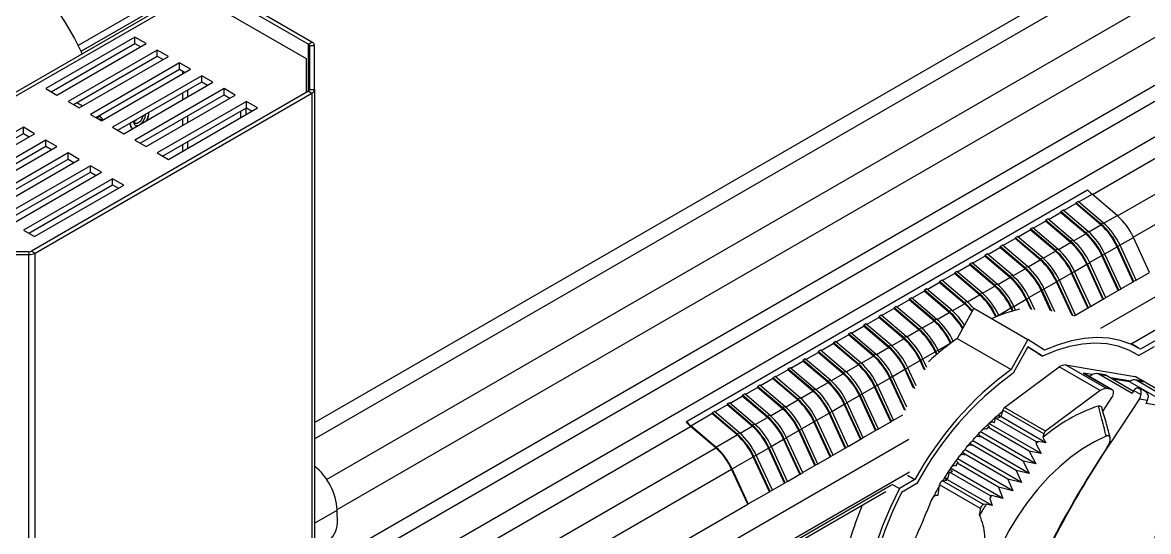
# Model space of a CAD drawing. Extents: x 7 to 135, y 1 to 99.
# Drawn here: x 20.29 to 29.22, y 15.64 to 19.67 of the extents above; entities that cross this region are included whole.
import ezdxf

# ---------------------------------------------------------------- set-up
doc = ezdxf.new("R2010")
doc.units = 0
doc.header["$MEASUREMENT"] = 0
doc.layers.add('OBJECT', color=7, linetype='CONTINUOUS')

msp = doc.modelspace()

# ---------------------------------------------------------------- linework, layer by layer
at = {"layer": 'OBJECT'}
for p, q in [((29.1607, 24.3567), (20.7353, 19.4928)), ((20.7584, 19.447), (29.2167, 24.3299)), ((22.6101, 16.502), (32.8256, 22.3993)), ((22.6101, 16.3738), (32.6402, 22.164)), ((22.7061, 16.0518), (32.8638, 21.9157)), ((22.7894, 15.8141), (32.9877, 21.7014)), ((22.6101, 15.2048), (33.3873, 21.4263)), ((22.6101, 15.333), (33.1163, 21.3981)), ((22.6101, 14.9216), (33.4868, 21.2006)), ((28.7786, 18.3107), (33.5738, 21.0789)), ((28.9779, 18.1415), (33.6861, 20.8595)), ((29.1029, 17.9721), (33.3963, 20.4506)), ((28.8465, 17.2503), (34.0049, 20.2282)), ((29.0866, 17.1269), (34.2847, 20.1277)), ((21.7569, 19.968), (22.5613, 19.5036)), ((22.5896, 19.5199), (21.7852, 19.9843)), ((21.5387, 19.8724), (18.8375, 18.3131)), ((18.9143, 18.327), (21.5836, 19.8679)), ((22.5459, 19.3859), (21.6473, 19.9047)), ((21.1859, 19.5587), (20.4788, 19.1505)), ((21.2743, 19.5077), (21.1859, 19.5587)), ((21.1859, 19.5097), (21.1859, 19.5587)), ((20.5212, 19.126), (21.1859, 19.5097)), ((20.5672, 19.0995), (21.2743, 19.5077)), ((21.1859, 19.5097), (21.2319, 19.4832)), ((22.5613, 19.5036), (22.5896, 19.5199)), ((22.5613, 19.1302), (22.5613, 19.5036)), ((22.5701, 19.4914), (22.5701, 19.1424)), ((22.5701, 19.4914), (22.6101, 19.4914)), ((22.6101, 19.1424), (22.6101, 19.4914)), ((21.3627, 19.4567), (20.6556, 19.0485)), ((20.698, 19.024), (21.3627, 19.4077)), ((20.744, 18.9975), (21.4511, 19.4057)), ((21.4511, 19.4057), (21.3627, 19.4567)), ((21.3627, 19.4077), (21.3627, 19.4567)), ((21.3627, 19.4077), (21.4086, 19.3812)), ((22.5459, 19.1213), (22.5459, 19.3859)), ((21.5395, 19.3546), (20.8323, 18.9464)), ((20.8748, 18.9219), (21.5395, 19.3056)), ((20.9207, 18.8954), (21.6278, 19.3036)), ((21.6278, 19.3036), (21.5395, 19.3546)), ((21.5395, 19.3056), (21.5395, 19.3546)), ((21.5395, 19.3056), (21.5854, 19.2791)), ((21.5624, 19.2924), (21.5624, 19.2658)), ((21.7162, 19.2526), (21.0091, 18.8444)), ((21.0516, 18.8199), (21.7162, 19.2036)), ((21.0975, 18.7933), (21.8046, 19.2016)), ((21.8046, 19.2016), (21.7162, 19.2526)), ((21.7162, 19.2036), (21.7162, 19.2526)), ((21.7162, 19.2036), (21.7622, 19.1771)), ((22.5613, 19.1302), (20.3656, 17.8626)), ((20.3939, 17.8463), (22.5896, 19.1138)), ((20.4788, 19.1505), (20.5672, 19.0995)), ((21.893, 19.1505), (21.1859, 18.7423)), ((21.5624, 19.1148), (21.5624, 19.0617)), ((21.6049, 19.0862), (21.6049, 19.1393)), ((21.9814, 19.0995), (21.893, 19.1505)), ((21.893, 19.1015), (21.893, 19.1505)), ((22.5613, 19.1302), (22.5896, 19.1138)), ((22.5701, 19.1424), (22.6101, 19.1424)), ((22.5896, 19.1138), (22.5896, 13.5818)), ((22.6101, 19.1424), (22.6101, 13.6103)), ((20.6556, 19.0485), (20.744, 18.9975)), ((20.7249, 19.0395), (20.7708, 19.013)), ((21.2283, 18.7178), (21.893, 19.1015)), ((21.2743, 18.6913), (21.9814, 19.0995)), ((22.0698, 19.0485), (21.3627, 18.6403)), ((21.893, 19.1015), (21.939, 19.075)), ((22.1582, 18.9975), (22.0698, 19.0485)), ((22.0698, 18.9995), (22.0698, 19.0485)), ((20.8323, 18.9464), (20.9207, 18.8954)), ((20.8832, 18.9171), (20.9048, 18.9356)), ((20.9017, 18.9375), (20.9048, 18.9356)), ((20.9048, 18.9356), (20.9323, 18.9021)), ((21.4051, 18.6158), (22.0698, 18.9995)), ((21.4511, 18.5892), (22.1582, 18.9975)), ((21.6049, 18.8821), (21.6049, 18.9352)), ((22.0221, 18.9719), (22.0221, 18.9189)), ((22.0645, 18.9964), (22.0645, 18.9434)), ((22.0698, 18.9995), (22.1157, 18.973)), ((20.302, 18.8444), (19.5949, 18.4362)), ((20.3904, 18.7933), (20.302, 18.8444)), ((20.302, 18.7954), (20.302, 18.8444)), ((21.0091, 18.8444), (21.0975, 18.7933)), ((21.1874, 18.8605), (21.1875, 18.8604)), ((21.5624, 18.9107), (21.5624, 18.8576)), ((19.6373, 18.4117), (20.302, 18.7954)), ((19.6833, 18.3851), (20.3904, 18.7933)), ((20.302, 18.7954), (20.348, 18.7689)), ((21.1619, 18.833), (21.1638, 18.8316)), ((20.4788, 18.7423), (19.7717, 18.3341)), ((19.8141, 18.3096), (20.4788, 18.6933)), ((19.8601, 18.2831), (20.5672, 18.6913)), ((20.5672, 18.6913), (20.4788, 18.7423)), ((20.4788, 18.6933), (20.4788, 18.7423)), ((20.4788, 18.6933), (20.5247, 18.6668)), ((21.1859, 18.7423), (21.2743, 18.6913)), ((21.5624, 18.7066), (21.5624, 18.6535)), ((21.6049, 18.678), (21.6049, 18.7311)), ((20.6556, 18.6403), (19.9485, 18.2321)), ((19.9909, 18.2076), (20.6556, 18.5913)), ((20.0369, 18.181), (20.744, 18.5892)), ((20.744, 18.5892), (20.6556, 18.6403)), ((20.6556, 18.5913), (20.6556, 18.6403)), ((20.6556, 18.5913), (20.7015, 18.5648)), ((21.3627, 18.6403), (21.4511, 18.5892)), ((20.8323, 18.5382), (20.1252, 18.13)), ((20.1677, 18.1055), (20.8323, 18.4892)), ((20.2136, 18.079), (20.9207, 18.4872)), ((20.9207, 18.4872), (20.8323, 18.5382)), ((20.8323, 18.4892), (20.8323, 18.5382)), ((20.8323, 18.4892), (20.8783, 18.4627)), ((21.0091, 18.4362), (20.302, 18.028)), ((21.0975, 18.3851), (21.0091, 18.4362)), ((21.0091, 18.3872), (21.0091, 18.4362)), ((20.3444, 18.0035), (21.0091, 18.3872)), ((20.3904, 17.9769), (21.0975, 18.3851)), ((21.0091, 18.3872), (21.0551, 18.3606)), ((25.559, 16.5118), (28.7409, 18.3487)), ((28.6701, 18.2524), (28.7756, 18.3133)), ((28.9749, 18.144), (28.7756, 18.3133)), ((28.5499, 18.183), (28.6466, 18.2388)), ((28.6482, 18.2458), (28.6466, 18.2388)), ((28.8459, 18.0695), (28.6466, 18.2388)), ((28.6659, 18.256), (28.6482, 18.2458)), ((28.8475, 18.0765), (28.6482, 18.2458)), ((28.8652, 18.0867), (28.6659, 18.256)), ((28.4297, 18.1136), (28.5264, 18.1694)), ((28.528, 18.1764), (28.5264, 18.1694)), ((28.7256, 18.0001), (28.5264, 18.1694)), ((28.5457, 18.1866), (28.528, 18.1764)), ((28.7273, 18.0071), (28.528, 18.1764)), ((28.7449, 18.0173), (28.5457, 18.1866)), ((28.8694, 18.0831), (28.9749, 18.144)), ((28.2876, 18.0376), (28.2859, 18.0306)), ((28.3052, 18.0478), (28.2876, 18.0376)), ((28.4869, 17.8683), (28.2876, 18.0376)), ((28.5045, 17.8785), (28.3052, 18.0478)), ((28.3095, 18.0442), (28.4062, 18.1)), ((28.4078, 18.107), (28.4062, 18.1)), ((28.6054, 17.9307), (28.4062, 18.1)), ((28.4255, 18.1172), (28.4078, 18.107)), ((28.6071, 17.9377), (28.4078, 18.107)), ((28.6247, 17.9479), (28.4255, 18.1172)), ((28.7492, 18.0137), (28.8459, 18.0695)), ((28.8652, 18.0867), (28.8475, 18.0765)), ((20.302, 18.028), (20.3904, 17.9769)), ((28.0691, 17.9054), (28.1657, 17.9612)), ((28.1674, 17.9682), (28.1657, 17.9612)), ((28.365, 17.7919), (28.1657, 17.9612)), ((28.185, 17.9784), (28.1674, 17.9682)), ((28.3666, 17.7989), (28.1674, 17.9682)), ((28.3843, 17.8091), (28.185, 17.9784)), ((28.1893, 17.9748), (28.2859, 18.0306)), ((28.4852, 17.8613), (28.2859, 18.0306)), ((28.6247, 17.9479), (28.6071, 17.9377)), ((28.629, 17.9443), (28.7256, 18.0001)), ((28.7449, 18.0173), (28.7273, 18.0071)), ((28.9971, 17.9098), (29.1034, 17.9711)), ((29.2315, 17.6935), (29.1034, 17.9711)), ((20.3656, 17.8626), (20.3939, 17.8463)), ((27.9489, 17.836), (28.0455, 17.8918)), ((28.0472, 17.8988), (28.0455, 17.8918)), ((28.2448, 17.7225), (28.0455, 17.8918)), ((28.0648, 17.909), (28.0472, 17.8988)), ((28.2464, 17.7295), (28.0472, 17.8988)), ((28.2641, 17.7397), (28.0648, 17.909)), ((28.3885, 17.8055), (28.4852, 17.8613)), ((28.5045, 17.8785), (28.4869, 17.8683)), ((28.5088, 17.8749), (28.6054, 17.9307)), ((28.8769, 17.8404), (28.9743, 17.8966)), ((29.1025, 17.619), (28.9743, 17.8966)), ((28.9977, 17.9083), (28.9801, 17.8981)), ((29.1082, 17.6205), (28.9801, 17.8981)), ((29.1259, 17.6307), (28.9977, 17.9083)), ((20.3444, 17.8576), (19.7399, 17.8576)), ((19.7399, 17.8345), (20.3444, 17.8345)), ((20.3444, 17.8576), (20.3444, 17.8345)), ((20.3444, 12.3024), (20.3444, 17.8345)), ((20.3939, 12.3142), (20.3939, 17.8463)), ((27.8244, 17.7702), (27.8067, 17.76)), ((28.0237, 17.601), (27.8244, 17.7702)), ((27.8287, 17.7666), (27.9253, 17.8224)), ((27.9269, 17.8294), (27.9253, 17.8224)), ((28.1246, 17.6531), (27.9253, 17.8224)), ((27.9446, 17.8396), (27.9269, 17.8294)), ((28.1262, 17.6601), (27.9269, 17.8294)), ((28.1439, 17.6704), (27.9446, 17.8396)), ((28.2683, 17.7361), (28.365, 17.7919)), ((28.3843, 17.8091), (28.3666, 17.7989)), ((28.7573, 17.7695), (28.7397, 17.7593)), ((28.7567, 17.771), (28.8541, 17.8272)), ((28.8854, 17.492), (28.7573, 17.7695)), ((28.9823, 17.5497), (28.8541, 17.8272)), ((28.8775, 17.8389), (28.8599, 17.8287)), ((28.988, 17.5511), (28.8599, 17.8287)), ((29.0057, 17.5614), (28.8775, 17.8389)), ((27.5883, 17.6278), (27.6849, 17.6836)), ((27.6865, 17.6906), (27.6849, 17.6836)), ((27.8842, 17.5143), (27.6849, 17.6836)), ((27.7042, 17.7008), (27.6865, 17.6906)), ((27.8858, 17.5214), (27.6865, 17.6906)), ((27.9035, 17.5316), (27.7042, 17.7008)), ((27.7085, 17.6972), (27.8051, 17.753)), ((27.8067, 17.76), (27.8051, 17.753)), ((28.0044, 17.5837), (27.8051, 17.753)), ((28.006, 17.5908), (27.8067, 17.76)), ((28.1481, 17.6667), (28.2448, 17.7225)), ((28.2641, 17.7397), (28.2464, 17.7295)), ((28.5163, 17.6322), (28.6137, 17.6884)), ((28.7418, 17.4109), (28.6137, 17.6884)), ((28.6371, 17.7001), (28.6194, 17.6899)), ((28.7476, 17.4124), (28.6194, 17.6899)), ((28.6365, 17.7016), (28.7339, 17.7578)), ((28.7652, 17.4226), (28.6371, 17.7001)), ((28.862, 17.4803), (28.7339, 17.7578)), ((28.8678, 17.4818), (28.7397, 17.7593)), ((29.1252, 17.6322), (29.2315, 17.6935)), ((27.468, 17.5584), (27.5647, 17.6142)), ((27.5663, 17.6212), (27.5647, 17.6142)), ((27.764, 17.4449), (27.5647, 17.6142)), ((27.584, 17.6314), (27.5663, 17.6212)), ((27.7656, 17.452), (27.5663, 17.6212)), ((27.7833, 17.4622), (27.584, 17.6314)), ((28.0237, 17.601), (28.006, 17.5908)), ((28.0279, 17.5973), (28.1246, 17.6531)), ((28.1439, 17.6704), (28.1262, 17.6601)), ((28.396, 17.5628), (28.4935, 17.619)), ((28.617, 17.3515), (28.4935, 17.619)), ((28.5169, 17.6308), (28.4992, 17.6205)), ((28.6257, 17.3465), (28.4992, 17.6205)), ((28.645, 17.3532), (28.5169, 17.6308)), ((29.005, 17.5628), (29.1025, 17.619)), ((29.1025, 17.619), (29.1082, 17.6205)), ((29.1259, 17.6307), (29.1082, 17.6205)), ((27.3478, 17.489), (27.4445, 17.5448)), ((27.4461, 17.5518), (27.4445, 17.5448)), ((27.6438, 17.3756), (27.4445, 17.5448)), ((27.4638, 17.562), (27.4461, 17.5518)), ((27.6454, 17.3826), (27.4461, 17.5518)), ((27.6631, 17.3928), (27.4638, 17.562)), ((27.7875, 17.4585), (27.8842, 17.5143)), ((27.9035, 17.5316), (27.8858, 17.5214)), ((27.9077, 17.5279), (28.0044, 17.5837)), ((28.2758, 17.4934), (28.3733, 17.5497)), ((28.4474, 17.3891), (28.3733, 17.5497)), ((28.3967, 17.5614), (28.379, 17.5512)), ((28.4561, 17.3841), (28.379, 17.5512)), ((28.4803, 17.3803), (28.3967, 17.5614)), ((28.8848, 17.4934), (28.9823, 17.5497)), ((28.9823, 17.5497), (28.988, 17.5511)), ((29.0057, 17.5614), (28.988, 17.5511)), ((27.2057, 17.4131), (27.2041, 17.406)), ((27.2234, 17.4233), (27.2057, 17.4131)), ((27.405, 17.2438), (27.2057, 17.4131)), ((27.4227, 17.254), (27.2234, 17.4233)), ((27.2276, 17.4196), (27.3243, 17.4754)), ((27.3259, 17.4824), (27.3243, 17.4754)), ((27.5236, 17.3062), (27.3243, 17.4754)), ((27.3436, 17.4927), (27.3259, 17.4824)), ((27.5252, 17.3132), (27.3259, 17.4824)), ((27.5429, 17.3234), (27.3436, 17.4927)), ((27.6673, 17.3891), (27.764, 17.4449)), ((27.7833, 17.4622), (27.7656, 17.452)), ((28.1563, 17.4226), (28.1386, 17.4124)), ((28.151, 17.3856), (28.1386, 17.4124)), ((28.1556, 17.424), (28.2531, 17.4803)), ((28.1721, 17.3884), (28.1563, 17.4226)), ((28.2897, 17.401), (28.2531, 17.4803)), ((28.2765, 17.492), (28.2588, 17.4818)), ((28.2984, 17.396), (28.2588, 17.4818)), ((28.3209, 17.3957), (28.2765, 17.492)), ((28.7418, 17.4109), (28.7476, 17.4124)), ((28.7652, 17.4226), (28.7476, 17.4124)), ((28.7646, 17.424), (28.862, 17.4803)), ((28.862, 17.4803), (28.8678, 17.4818)), ((28.8854, 17.492), (28.8678, 17.4818)), ((26.9872, 17.2809), (27.0839, 17.3366)), ((27.0855, 17.3437), (27.0839, 17.3366)), ((27.2831, 17.1674), (27.0839, 17.3366)), ((27.1032, 17.3539), (27.0855, 17.3437)), ((27.2848, 17.1744), (27.0855, 17.3437)), ((27.3024, 17.1846), (27.1032, 17.3539)), ((27.1074, 17.3502), (27.2041, 17.406)), ((27.4034, 17.2368), (27.2041, 17.406)), ((27.5429, 17.3234), (27.5252, 17.3132)), ((27.5471, 17.3197), (27.6438, 17.3756)), ((27.6631, 17.3928), (27.6454, 17.3826)), ((27.8394, 17.4087), (27.7064, 17.1702)), ((27.8394, 17.4087), (28.2665, 17.1621)), ((28.0107, 17.3403), (28.0127, 17.3415)), ((28.0128, 17.3412), (28.0127, 17.3415)), ((28.0361, 17.3532), (28.0216, 17.3448)), ((28.0354, 17.3546), (28.1329, 17.4109)), ((28.0371, 17.351), (28.0361, 17.3532)), ((28.1439, 17.387), (28.1329, 17.4109)), ((28.645, 17.3532), (28.6308, 17.345)), ((28.6444, 17.3546), (28.7418, 17.4109)), ((26.867, 17.2115), (26.9637, 17.2673)), ((26.9653, 17.2743), (26.9637, 17.2673)), ((27.1629, 17.098), (26.9637, 17.2673)), ((26.983, 17.2845), (26.9653, 17.2743)), ((27.1646, 17.105), (26.9653, 17.2743)), ((27.1822, 17.1152), (26.983, 17.2845)), ((27.3067, 17.181), (27.4034, 17.2368)), ((27.4227, 17.254), (27.405, 17.2438)), ((27.4269, 17.2503), (27.5236, 17.3062)), ((26.7425, 17.1457), (26.7249, 17.1355)), ((26.9418, 16.9764), (26.7425, 17.1457)), ((26.7468, 17.1421), (26.8434, 17.1979)), ((26.8451, 17.2049), (26.8434, 17.1979)), ((27.0427, 17.0286), (26.8434, 17.1979)), ((26.8627, 17.2151), (26.8451, 17.2049)), ((27.0444, 17.0356), (26.8451, 17.2049)), ((27.062, 17.0458), (26.8627, 17.2151)), ((27.1865, 17.1116), (27.2831, 17.1674)), ((27.3024, 17.1846), (27.2848, 17.1744)), ((27.7064, 17.1702), (28.1335, 16.9236)), ((28.2665, 17.1621), (28.1335, 16.9236)), ((28.3994, 17.0771), (28.2665, 17.1621)), ((29.2845, 17.1545), (29.1612, 17.0833)), ((26.5064, 17.0033), (26.603, 17.0591)), ((26.6047, 17.0661), (26.603, 17.0591)), ((26.8023, 16.8898), (26.603, 17.0591)), ((26.6223, 17.0763), (26.6047, 17.0661)), ((26.8039, 16.8968), (26.6047, 17.0661)), ((26.8216, 16.907), (26.6223, 17.0763)), ((26.6266, 17.0727), (26.7232, 17.1285)), ((26.7249, 17.1355), (26.7232, 17.1285)), ((26.9225, 16.9592), (26.7232, 17.1285)), ((26.9241, 16.9662), (26.7249, 17.1355)), ((27.0663, 17.0422), (27.1629, 17.098)), ((27.1822, 17.1152), (27.1646, 17.105)), ((27.4344, 17.0076), (27.5319, 17.0639)), ((27.5421, 17.0417), (27.5319, 17.0639)), ((27.5553, 17.0756), (27.5376, 17.0654)), ((27.5474, 17.0442), (27.5376, 17.0654)), ((27.5546, 17.077), (27.6521, 17.1333)), ((27.5628, 17.0593), (27.5553, 17.0756)), ((27.653, 17.1313), (27.6521, 17.1333)), ((28.2665, 17.1028), (28.1502, 16.8942)), ((28.3474, 17.0488), (28.2656, 17.1012)), ((28.3828, 17.0284), (28.2665, 17.1028)), ((29.1414, 17.0953), (29.0822, 17.1295)), ((29.1106, 17.0541), (29.0985, 17.0619)), ((29.2679, 17.1041), (29.1459, 17.0337)), ((26.3862, 16.9339), (26.4828, 16.9897)), ((26.4844, 16.9967), (26.4828, 16.9897)), ((26.6821, 16.8204), (26.4828, 16.9897)), ((26.5021, 17.0069), (26.4844, 16.9967)), ((26.6837, 16.8274), (26.4844, 16.9967)), ((26.7014, 16.8376), (26.5021, 17.0069)), ((26.9418, 16.9764), (26.9241, 16.9662)), ((26.946, 16.9728), (27.0427, 17.0286)), ((27.062, 17.0458), (27.0444, 17.0356)), ((27.3142, 16.9382), (27.4116, 16.9945)), ((27.4445, 16.9233), (27.4116, 16.9945)), ((27.435, 17.0062), (27.4174, 16.996)), ((27.4532, 16.9183), (27.4174, 16.996)), ((27.4665, 16.9381), (27.435, 17.0062)), ((28.3474, 17.0488), (28.3828, 17.0284)), ((29.1106, 17.0541), (29.1459, 17.0337)), ((26.266, 16.8645), (26.3626, 16.9203)), ((26.3642, 16.9273), (26.3626, 16.9203)), ((26.5619, 16.751), (26.3626, 16.9203)), ((26.3819, 16.9375), (26.3642, 16.9273)), ((26.5635, 16.758), (26.3642, 16.9273)), ((26.5812, 16.7682), (26.3819, 16.9375)), ((26.7056, 16.834), (26.8023, 16.8898)), ((26.8216, 16.907), (26.8039, 16.8968)), ((26.8258, 16.9034), (26.9225, 16.9592)), ((27.194, 16.8688), (27.2914, 16.9251)), ((27.3605, 16.7754), (27.2914, 16.9251)), ((27.3148, 16.9368), (27.2972, 16.9266)), ((27.3693, 16.7703), (27.2972, 16.9266)), ((27.3809, 16.7936), (27.3148, 16.9368)), ((28.0825, 16.6219), (28.5162, 16.9433)), ((28.8413, 16.7557), (28.5162, 16.9433)), ((28.8895, 16.7714), (28.5645, 16.959)), ((28.5645, 16.959), (29.1159, 16.867)), ((28.7764, 16.8823), (28.7063, 16.894)), ((28.7063, 16.894), (28.7122, 16.8919)), ((28.7063, 16.894), (28.9306, 16.7645)), ((28.9364, 16.7624), (28.7122, 16.8919)), ((28.8786, 16.8801), (28.8154, 16.8906)), ((29.0927, 16.7337), (28.8296, 16.8856)), ((28.8296, 16.8856), (28.8922, 16.8752)), ((26.1238, 16.7885), (26.1222, 16.7815)), ((26.1415, 16.7987), (26.1238, 16.7885)), ((26.3231, 16.6192), (26.1238, 16.7885)), ((26.3408, 16.6294), (26.1415, 16.7987)), ((26.1458, 16.7951), (26.2424, 16.8509)), ((26.244, 16.8579), (26.2424, 16.8509)), ((26.4417, 16.6816), (26.2424, 16.8509)), ((26.2617, 16.8681), (26.244, 16.8579)), ((26.4433, 16.6886), (26.244, 16.8579)), ((26.461, 16.6988), (26.2617, 16.8681)), ((26.5854, 16.7646), (26.6821, 16.8204)), ((26.7014, 16.8376), (26.6837, 16.8274)), ((26.9535, 16.73), (27.051, 16.7863)), ((27.1791, 16.5087), (27.051, 16.7863)), ((27.0744, 16.798), (27.0567, 16.7878)), ((27.1849, 16.5102), (27.0567, 16.7878)), ((27.0738, 16.7994), (27.1712, 16.8557)), ((27.2025, 16.5204), (27.0744, 16.798)), ((27.2882, 16.6022), (27.1712, 16.8557)), ((27.1946, 16.8674), (27.1769, 16.8572)), ((27.297, 16.5972), (27.1769, 16.8572)), ((27.3068, 16.6244), (27.1946, 16.8674)), ((28.8922, 16.8752), (29.105, 16.7523)), ((29.0823, 16.8313), (28.922, 16.858)), ((29.0752, 16.825), (28.9402, 16.8475)), ((29.0752, 16.825), (29.4424, 16.613)), ((29.1805, 16.8297), (29.1159, 16.867)), ((29.1795, 16.8299), (29.1163, 16.8404)), ((29.4023, 16.7042), (29.1276, 16.8629)), ((29.13, 16.8355), (29.1926, 16.8251)), ((29.3931, 16.6836), (29.13, 16.8355)), ((29.1926, 16.8251), (29.4022, 16.7041)), ((25.9053, 16.6563), (26.002, 16.7121)), ((26.0036, 16.7191), (26.002, 16.7121)), ((26.2013, 16.5428), (26.002, 16.7121)), ((26.0213, 16.7293), (26.0036, 16.7191)), ((26.2029, 16.5498), (26.0036, 16.7191)), ((26.2206, 16.56), (26.0213, 16.7293)), ((26.0255, 16.7257), (26.1222, 16.7815)), ((26.3215, 16.6122), (26.1222, 16.7815)), ((26.461, 16.6988), (26.4433, 16.6886)), ((26.4652, 16.6952), (26.5619, 16.751)), ((26.5812, 16.7682), (26.5635, 16.758)), ((26.8333, 16.6606), (26.9308, 16.7169)), ((27.0589, 16.4393), (26.9308, 16.7169)), ((26.9542, 16.7286), (26.9365, 16.7184)), ((27.0646, 16.4408), (26.9365, 16.7184)), ((27.0823, 16.451), (26.9542, 16.7286)), ((28.8413, 16.7557), (28.4076, 16.4343)), ((28.8613, 16.5909), (28.9337, 16.7002)), ((28.9306, 16.7645), (28.8895, 16.7714)), ((29.1083, 16.7573), (29.0927, 16.7337)), ((29.1083, 16.7573), (29.164, 16.7251)), ((29.1567, 16.7674), (29.1373, 16.7786)), ((29.1373, 16.7786), (29.156, 16.7755)), ((29.156, 16.7755), (29.1755, 16.7642)), ((29.157, 16.7749), (29.156, 16.7755)), ((29.1567, 16.7674), (29.1755, 16.7642)), ((29.1809, 16.7612), (29.157, 16.7749)), ((25.7851, 16.5869), (25.8818, 16.6427)), ((25.8834, 16.6497), (25.8818, 16.6427)), ((26.0811, 16.4734), (25.8818, 16.6427)), ((25.9011, 16.6599), (25.8834, 16.6497)), ((26.0827, 16.4804), (25.8834, 16.6497)), ((26.1004, 16.4906), (25.9011, 16.6599)), ((26.2248, 16.5564), (26.3215, 16.6122)), ((26.3408, 16.6294), (26.3231, 16.6192)), ((26.345, 16.6258), (26.4417, 16.6816)), ((26.7131, 16.5913), (26.8106, 16.6475)), ((26.9387, 16.3699), (26.8106, 16.6475)), ((26.834, 16.6592), (26.8163, 16.649)), ((26.9444, 16.3714), (26.8163, 16.649)), ((26.9621, 16.3816), (26.834, 16.6592)), ((28.4076, 16.4343), (28.0825, 16.6219)), ((29.1513, 16.6894), (28.9265, 16.3496)), ((29.1513, 16.6894), (29.2156, 16.6787)), ((29.2046, 16.6527), (29.2156, 16.6787)), ((29.4424, 16.613), (29.2046, 16.6527)), ((25.5936, 16.4764), (25.7616, 16.5733)), ((25.7632, 16.5803), (25.7616, 16.5733)), ((25.9609, 16.404), (25.7616, 16.5733)), ((25.7809, 16.5905), (25.7632, 16.5803)), ((25.9625, 16.411), (25.7632, 16.5803)), ((25.9802, 16.4212), (25.7809, 16.5905)), ((26.1046, 16.487), (26.2013, 16.5428)), ((26.2206, 16.56), (26.2029, 16.5498)), ((26.5936, 16.5204), (26.5759, 16.5102)), ((26.5929, 16.5219), (26.6904, 16.5781)), ((26.7217, 16.2429), (26.5936, 16.5204)), ((26.8185, 16.3005), (26.6904, 16.5781)), ((26.7138, 16.5898), (26.6961, 16.5796)), ((26.8242, 16.302), (26.6961, 16.5796)), ((26.8419, 16.3122), (26.7138, 16.5898)), ((27.2025, 16.5204), (27.1849, 16.5102)), ((27.2019, 16.5219), (27.2754, 16.5643)), ((28.0016, 16.504), (28.0093, 16.5365)), ((28.0093, 16.5365), (28.0472, 16.5444)), ((28.3343, 16.3489), (28.0093, 16.5365)), ((28.4089, 16.342), (28.0361, 16.5571)), ((28.0569, 16.5526), (28.0682, 16.5996)), ((28.3932, 16.412), (28.0682, 16.5996)), ((22.6101, 14.7497), (25.5925, 16.4714)), ((25.559, 16.5118), (25.5566, 16.5082)), ((25.7918, 16.3022), (25.5925, 16.4714)), ((25.7929, 16.3071), (25.5936, 16.4764)), ((25.9844, 16.4176), (26.0811, 16.4734)), ((26.1004, 16.4906), (26.0827, 16.4804)), ((26.3525, 16.3831), (26.45, 16.4393)), ((26.5781, 16.1618), (26.45, 16.4393)), ((26.4734, 16.451), (26.4557, 16.4408)), ((26.5838, 16.1633), (26.4557, 16.4408)), ((26.4727, 16.4525), (26.5702, 16.5087)), ((26.6015, 16.1735), (26.4734, 16.451)), ((26.6983, 16.2312), (26.5702, 16.5087)), ((26.704, 16.2326), (26.5759, 16.5102)), ((26.9615, 16.3831), (27.0589, 16.4393)), ((27.0589, 16.4393), (27.0646, 16.4408)), ((27.0823, 16.451), (27.0646, 16.4408)), ((27.0817, 16.4525), (27.1791, 16.5087)), ((27.1791, 16.5087), (27.1849, 16.5102)), ((27.9573, 16.494), (27.903, 16.4416)), ((27.9449, 16.4501), (27.9485, 16.4654)), ((27.9485, 16.4654), (27.9637, 16.4685)), ((28.2782, 16.275), (27.9485, 16.4654)), ((28.3729, 16.2565), (27.9583, 16.4958)), ((23.0115, 13.8819), (27.3239, 16.3714)), ((25.7929, 16.3071), (25.9609, 16.404)), ((25.9802, 16.4212), (25.9625, 16.411)), ((26.2323, 16.3137), (26.3298, 16.3699)), ((26.4579, 16.0924), (26.3298, 16.3699)), ((26.3532, 16.3816), (26.3355, 16.3714)), ((26.4636, 16.0939), (26.3355, 16.3714)), ((26.4813, 16.1041), (26.3532, 16.3816)), ((26.8412, 16.3137), (26.9387, 16.3699)), ((26.9387, 16.3699), (26.9444, 16.3714)), ((26.9621, 16.3816), (26.9444, 16.3714)), ((28.2765, 16.0996), (27.8301, 16.3573)), ((27.8825, 16.4208), (27.8441, 16.3789)), ((27.8868, 16.3901), (27.8878, 16.3942)), ((27.8878, 16.3942), (27.8912, 16.3949)), ((28.2296, 16.1968), (27.8878, 16.3942)), ((28.3288, 16.1756), (27.8924, 16.4276)), ((28.3343, 16.3489), (28.331, 16.3351)), ((28.3502, 16.3522), (28.3343, 16.3489)), ((28.4089, 16.342), (28.3502, 16.3522)), ((28.3932, 16.412), (28.3863, 16.383)), ((28.3863, 16.383), (28.4089, 16.342)), ((28.9169, 16.3551), (28.9265, 16.3496)), ((22.622, 14.4723), (25.7918, 16.3022)), ((26.1121, 16.2443), (26.2096, 16.3005)), ((26.3377, 16.023), (26.2096, 16.3005)), ((26.233, 16.3123), (26.2153, 16.302)), ((26.3434, 16.0245), (26.2153, 16.302)), ((26.3611, 16.0347), (26.233, 16.3123)), ((26.721, 16.2443), (26.8185, 16.3005)), ((26.8185, 16.3005), (26.8242, 16.302)), ((26.8419, 16.3122), (26.8242, 16.302)), ((27.7651, 16.2472), (27.7662, 16.2518)), ((27.7662, 16.2518), (27.7692, 16.2524)), ((28.108, 16.0545), (27.7662, 16.2518)), ((28.2157, 16.0284), (27.7693, 16.2861)), ((28.1729, 16.1233), (27.827, 16.323)), ((28.2782, 16.275), (28.3288, 16.1756)), ((28.3729, 16.2565), (28.2782, 16.275)), ((28.331, 16.3351), (28.3729, 16.2565)), ((25.9214, 16.1342), (26.0894, 16.2312)), ((26.2175, 15.9536), (26.0894, 16.2312)), ((26.1128, 16.2429), (26.0951, 16.2327)), ((26.2232, 15.9551), (26.0951, 16.2327)), ((26.2409, 15.9653), (26.1128, 16.2429)), ((26.4806, 16.1055), (26.5781, 16.1618)), ((26.5781, 16.1618), (26.5838, 16.1633)), ((26.6015, 16.1735), (26.5838, 16.1633)), ((26.6008, 16.1749), (26.6983, 16.2312)), ((26.6983, 16.2312), (26.704, 16.2326)), ((26.7217, 16.2429), (26.704, 16.2326)), ((27.7041, 16.2086), (27.6546, 16.1396)), ((27.7005, 16.1604), (27.7054, 16.1806)), ((27.7054, 16.1806), (27.7167, 16.183)), ((28.035, 15.9903), (27.7054, 16.1806)), ((28.1465, 15.9621), (27.71, 16.214)), ((28.2296, 16.1968), (28.2765, 16.0996)), ((28.3288, 16.1756), (28.2296, 16.1968)), ((22.7476, 14.3033), (25.9174, 16.1332)), ((23.1484, 13.6989), (27.3281, 16.1117)), ((26.0455, 15.8556), (25.9174, 16.1332)), ((26.0495, 15.8566), (25.9214, 16.1342)), ((26.3604, 16.0361), (26.4579, 16.0924)), ((26.4579, 16.0924), (26.4636, 16.0939)), ((26.4813, 16.1041), (26.4636, 16.0939)), ((27.3126, 16.0845), (27.3718, 16.0503)), ((27.6324, 16.0587), (27.6446, 16.1095)), ((27.6446, 16.1095), (27.6688, 16.1145)), ((27.9696, 15.9218), (27.6446, 16.1095)), ((28.0689, 15.9006), (27.6544, 16.1399)), ((28.1729, 16.1233), (28.2157, 16.0284)), ((28.2765, 16.0996), (28.1729, 16.1233)), ((23.1517, 13.6784), (27.1863, 16.0075)), ((26.2402, 15.9667), (26.3377, 16.023)), ((26.3377, 16.023), (26.3434, 16.0245)), ((26.3611, 16.0347), (26.3434, 16.0245)), ((27.1893, 16.0133), (27.2484, 15.9791)), ((27.3718, 16.0503), (27.2484, 15.9791)), ((27.387, 16.0183), (27.265, 15.9479)), ((27.8919, 15.8219), (27.5669, 16.0096)), ((27.5898, 16.0395), (27.6249, 16.0468)), ((27.9148, 15.8519), (27.5898, 16.0395)), ((27.9833, 15.8437), (27.6106, 16.0589)), ((28.035, 15.9903), (28.0689, 15.9006)), ((28.1465, 15.9621), (28.035, 15.9903)), ((28.108, 16.0545), (28.1465, 15.9621)), ((28.2157, 16.0284), (28.108, 16.0545)), ((23.1527, 13.6536), (27.1407, 15.9558)), ((26.0495, 15.8566), (26.2175, 15.9536)), ((26.2175, 15.9536), (26.2232, 15.9551)), ((26.2409, 15.9653), (26.2232, 15.9551)), ((27.9696, 15.9218), (27.9645, 15.9006)), ((27.9645, 15.9006), (27.9833, 15.8437)), ((27.9799, 15.924), (27.9696, 15.9218)), ((28.0689, 15.9006), (27.9799, 15.924)), ((22.6101, 15.7045), (22.7896, 15.8081)), ((22.7911, 15.7045), (22.7896, 15.8081)), ((22.8757, 14.0257), (26.0455, 15.8556)), ((26.0455, 15.8556), (26.0495, 15.8566)), ((27.9365, 15.8564), (27.9148, 15.8519)), ((27.9833, 15.8437), (27.9365, 15.8564))]:
    msp.add_line(p, q, dxfattribs=at)
at = {"layer": 'OBJECT', "flags": 128}
for points in [[(19.8244, 20.5064), (19.9345, 20.437), (20.0437, 20.3563), (20.151, 20.2652), (20.2555, 20.1644), (20.3564, 20.0548), (20.4527, 19.9372), (20.5437, 19.8128), (20.6285, 19.6825), (20.7064, 19.5474), (20.7679, 19.4275)], [(21.1777, 18.8927), (21.1807, 18.8853), (21.1899, 18.8774), (21.2028, 18.8767), (21.2174, 18.8833), (21.2315, 18.8963), (21.243, 18.9135), (21.25, 18.9325), (21.2505, 18.9347)], [(21.147, 18.875), (21.1526, 18.8473), (21.1641, 18.8318)], [(21.1732, 18.8901), (21.1734, 18.8871), (21.1787, 18.8691), (21.1907, 18.8589), (21.2074, 18.858), (21.2113, 18.859)], [(21.1771, 18.8924), (21.1908, 18.8988), (21.1977, 18.9042)], [(29.1612, 17.0833), (29.083, 17.1248), (28.9985, 17.1544), (28.9085, 17.1719), (28.8135, 17.1772), (28.7143, 17.1703), (28.6117, 17.1512), (28.5065, 17.1201), (28.3994, 17.0771)], [(29.1459, 17.0337), (29.0683, 17.0768), (28.9841, 17.1076), (28.894, 17.1259), (28.7988, 17.1316), (28.6993, 17.1246), (28.5962, 17.1049), (28.4904, 17.0728), (28.3828, 17.0284)], [(28.9337, 16.7002), (28.9395, 16.7105), (28.9437, 16.7212), (28.9462, 16.7318), (28.9467, 16.7417), (28.9453, 16.7504), (28.942, 16.7573), (28.937, 16.7621), (28.9306, 16.7645)], [(28.888, 16.3948), (28.7947, 16.3506), (28.7011, 16.2949), (28.6081, 16.2283), (28.5167, 16.1516), (28.428, 16.0656), (28.3429, 15.9712), (28.2624, 15.8694), (28.1873, 15.7614), (28.1184, 15.6483), (28.0565, 15.5314)], [(27.2484, 15.9791), (27.1778, 15.8321), (27.1154, 15.6831), (27.0618, 15.5333), (27.0174, 15.3839), (26.9824, 15.2359), (26.9573, 15.0906), (26.9422, 14.949), (26.9371, 14.8123), (26.9422, 14.6813), (26.9573, 14.5572), (26.9824, 14.4409), (27.0174, 14.3333), (27.0618, 14.2352), (27.1154, 14.1473), (27.1778, 14.0703), (27.2484, 14.0048)], [(27.265, 15.9479), (27.1944, 15.7976), (27.1327, 15.6454), (27.0805, 15.4927), (27.0382, 15.3407), (27.0061, 15.1907), (26.9846, 15.044), (26.9738, 14.9017), (26.9738, 14.7652), (26.9846, 14.6354), (27.0061, 14.5135), (27.0382, 14.4005), (27.0805, 14.2974), (27.1327, 14.2049), (27.1944, 14.124), (27.265, 14.0552)]]:
    msp.add_lwpolyline(points, dxfattribs=at)
at = {"layer": 'OBJECT'}
for centre, radius, start, end in [((22.555, 19.4899), 0.0151, 5.69677, 65.62174), ((22.575, 19.4879), 0.0352, 5.69404, 65.62582), ((22.555, 19.1439), 0.0151, 294.37313, 354.30505), ((22.575, 19.1459), 0.0352, 294.37408, 354.30497), ((21.1625, 18.9542), 0.1084, 310.00862, 355.87774), ((21.1626, 18.9541), 0.1084, 310.23634, 355.92271), ((21.148, 18.9681), 0.149, 332.20539, 357.46471), ((21.1509, 18.9675), 0.1464, 332.06956, 357.74921), ((20.9011, 18.8515), 0.0567, 59.78013, 92.50141), ((21.2056, 18.8729), 0.0589, 178.1504, 224.61447), ((21.2009, 18.8869), 0.0297, 242.91871, 291.07381), ((28.9576, 18.5259), 0.2799, 219.27653, 229.44452), ((28.6395, 17.7605), 0.5094, 24.4177, 48.82786), ((28.5105, 17.686), 0.5094, 24.4177, 48.82786), ((28.5014, 17.6808), 0.5257, 24.41771, 48.82793), ((28.5191, 17.691), 0.5257, 24.41771, 48.82793), ((28.2787, 17.5522), 0.5257, 24.41771, 48.82793), ((28.3903, 17.6166), 0.5094, 24.4177, 48.82786), ((28.3812, 17.6114), 0.5257, 24.41771, 48.82793), ((28.3989, 17.6216), 0.5257, 24.41771, 48.82793), ((20.3453, 17.9008), 0.0433, 268.85582, 298.04076), ((28.1499, 17.4779), 0.5094, 24.4177, 48.82786), ((28.1408, 17.4726), 0.5257, 24.41771, 48.82793), ((28.1585, 17.4828), 0.5257, 24.41771, 48.82793), ((28.2701, 17.5472), 0.5094, 24.4177, 48.82786), ((28.261, 17.542), 0.5257, 24.41771, 48.82793), ((20.3464, 17.9355), 0.101, 268.8562, 298.04033), ((28.0297, 17.4085), 0.5094, 24.4177, 48.82786), ((28.0206, 17.4032), 0.5257, 24.41771, 48.82793), ((28.0383, 17.4134), 0.5257, 24.41771, 48.82793), ((27.9094, 17.3391), 0.5094, 24.4177, 48.82786), ((27.9004, 17.3338), 0.5257, 24.41771, 48.82793), ((27.918, 17.344), 0.5257, 24.41771, 48.82793), ((27.66, 17.1951), 0.5257, 24.41771, 48.82793), ((27.6776, 17.2053), 0.5257, 24.41771, 48.82793), ((27.7892, 17.2697), 0.5094, 24.4177, 48.82786), ((27.7802, 17.2644), 0.5257, 24.41771, 48.82793), ((27.7978, 17.2747), 0.5257, 24.41771, 48.82793), ((27.5488, 17.1309), 0.5094, 24.4177, 48.82786), ((27.5397, 17.1257), 0.5257, 24.41771, 48.82793), ((27.5574, 17.1359), 0.5257, 24.41771, 48.82793), ((27.669, 17.2003), 0.5094, 24.4177, 48.82786), ((27.4631, 17.0942), 0.4621, 38.53412, 49.37192), ((27.4553, 17.0903), 0.4765, 38.61598, 49.37418), ((27.4798, 17.1074), 0.4668, 39.85771, 49.45824), ((27.1968, 16.9277), 0.5257, 24.41771, 48.82793), ((27.3202, 17.0025), 0.4938, 29.67515, 49.06228), ((27.3121, 16.9982), 0.5088, 30.03694, 49.06858), ((27.3318, 17.0104), 0.5059, 31.321, 49.09211), ((28.4588, 16.2714), 1.1592, 102.8953, 114.37257), ((27.068, 16.8533), 0.5094, 24.4177, 48.82786), ((27.0589, 16.8481), 0.5257, 24.41771, 48.82793), ((27.0766, 16.8583), 0.5257, 24.41771, 48.82793), ((27.1882, 16.9227), 0.5094, 24.4177, 48.82786), ((27.1791, 16.9175), 0.5257, 24.41771, 48.82793), ((26.9478, 16.7839), 0.5094, 24.4177, 48.82786), ((26.9387, 16.7787), 0.5257, 24.41771, 48.82793), ((26.9564, 16.7889), 0.5257, 24.41771, 48.82793), ((28.9686, 15.3858), 2.1856, 125.27458, 132.97673), ((26.8276, 16.7145), 0.5094, 24.4177, 48.82786), ((26.8185, 16.7093), 0.5257, 24.41771, 48.82793), ((26.8362, 16.7195), 0.5257, 24.41771, 48.82793), ((26.5781, 16.5705), 0.5257, 24.41771, 48.82793), ((26.5958, 16.5807), 0.5257, 24.41771, 48.82793), ((26.7074, 16.6451), 0.5094, 24.4177, 48.82786), ((26.6983, 16.6399), 0.5257, 24.41771, 48.82793), ((26.716, 16.6501), 0.5257, 24.41771, 48.82793), ((26.4669, 16.5063), 0.5094, 24.4177, 48.82786), ((26.4579, 16.5011), 0.5257, 24.41771, 48.82793), ((26.4755, 16.5113), 0.5257, 24.41771, 48.82793), ((26.5872, 16.5757), 0.5094, 24.4177, 48.82786), ((29.7092, 14.7802), 2.6602, 126.32174, 151.48188), ((29.6651, 14.8037), 2.5817, 125.93145, 151.93497), ((28.5592, 16.8929), 0.0663, 85.46759, 130.46364), ((28.8717, 16.8397), 0.041, 59.93893, 80.35886), ((26.3467, 16.4369), 0.5094, 24.4177, 48.82786), ((26.3377, 16.4317), 0.5257, 24.41771, 48.82793), ((26.3553, 16.4419), 0.5257, 24.41771, 48.82793), ((29.1104, 16.833), 0.0345, 60.1251, 80.84797), ((26.1149, 16.3031), 0.5257, 24.41771, 48.82793), ((26.2265, 16.3675), 0.5094, 24.4177, 48.82786), ((26.2175, 16.3623), 0.5257, 24.41771, 48.82793), ((26.2351, 16.3725), 0.5257, 24.41771, 48.82793), ((28.8843, 16.7053), 0.0663, 85.46759, 130.46364), ((29.1462, 16.736), 0.0435, 101.88285, 150.76417), ((29.1441, 16.7087), 0.0776, 337.20118, 354.55672), ((25.9861, 16.2287), 0.5094, 24.4177, 48.82786), ((25.977, 16.2235), 0.5257, 24.41771, 48.82793), ((25.9947, 16.2337), 0.5257, 24.41771, 48.82793), ((26.1063, 16.2981), 0.5094, 24.4177, 48.82786), ((26.0972, 16.2929), 0.5257, 24.41771, 48.82793), ((28.1075, 16.5901), 0.0405, 128.08769, 166.29104), ((29.2399, 15.3972), 1.304, 108.51237, 130.89141), ((25.8659, 16.1594), 0.5094, 24.4177, 48.82786), ((25.8568, 16.1541), 0.5257, 24.41771, 48.82793), ((25.8745, 16.1643), 0.5257, 24.41771, 48.82793), ((25.7811, 16.6918), 0.2901, 219.27731, 229.44392), ((25.7756, 16.689), 0.2799, 219.27653, 229.44452), ((25.7457, 16.09), 0.5094, 24.4177, 48.82786), ((25.7366, 16.0847), 0.5257, 24.41771, 48.82793), ((25.7543, 16.0949), 0.5257, 24.41771, 48.82793), ((28.4325, 16.4024), 0.0405, 128.08769, 166.29104), ((25.6255, 16.0206), 0.5094, 24.4177, 48.82786), ((25.6164, 16.0153), 0.5257, 24.41771, 48.82793), ((25.6341, 16.0255), 0.5257, 24.41771, 48.82793), ((36.0911, 11.6064), 8.5924, 146.49382, 157.06868), ((29.5732, 14.9591), 1.8537, 131.27978, 132.07268), ((25.4639, 15.9273), 0.4981, 24.41763, 48.82796), ((25.4576, 15.9236), 0.5094, 24.4177, 48.82786), ((36.0976, 11.5585), 8.6261, 146.59741, 157.06901), ((22.0909, 17.7608), 7.5051, 336.91389, 348.48943), ((22.0538, 17.7368), 7.5445, 336.91866, 348.37107), ((22.2987, 15.7776), 0.4918, 3.5614, 50.72288), ((26.6333, 16.1121), 0.9392, 348.50271, 353.73411), ((27.6024, 16.0062), 0.0356, 110.62243, 174.53944), ((29.9833, 14.5897), 2.4071, 146.33653, 147.00254), ((29.6909, 14.7184), 2.9615, 157.58816, 163.25551), ((30.0041, 14.5765), 2.4317, 148.24363, 150.65753), ((26.9824, 15.9212), 0.9149, 350.37025, 353.77153), ((27.9274, 15.8185), 0.0356, 110.62243, 174.53944), ((22.6019, 15.7097), 0.1893, 302.73302, 358.41658)]:
    msp.add_arc(centre, radius, start, end, dxfattribs=at)
for centre, major_axis, ratio, start_param, end_param in [((28.7934, 16.8309), (0.0411, 0.0513), 0.772519, 0.118189, 1.502038), ((29.1061, 16.7788), (0.0103, 0.0616), 0.798042, 5.992847, 7.149689), ((29.1809, 16.7663), (-0.0133, 0.0634), 0.690031, 5.730259, 6.020626), ((29.1071, 16.7149), (0.0411, 0.0513), 0.772519, 4.830578, 5.435796)]:
    msp.add_ellipse(centre, major_axis=major_axis, ratio=ratio, start_param=start_param, end_param=end_param, dxfattribs=at)
for points, knots in [([(29.164, 16.7251), (29.1644, 16.731), (29.1652, 16.7445), (29.1641, 16.7559), (29.1617, 16.7625), (29.1597, 16.7654), (29.1576, 16.7668), (29.1567, 16.7674)], [0, 0, 0, 0, 0.298367, 0.683512, 0.846612, 0.940069, 1, 1, 1, 1]), ([(29.1755, 16.7642), (29.1768, 16.7635), (29.1817, 16.7607), (29.196, 16.7521), (29.2106, 16.7378), (29.2208, 16.7185), (29.2212, 16.707), (29.2213, 16.7014)], [0, 0, 0, 0, 0.05888, 0.225671, 0.586689, 0.7985, 1, 1, 1, 1]), ([(28.8259, 16.6338), (28.8299, 16.6346), (28.8379, 16.6362), (28.8469, 16.6315), (28.8517, 16.6256), (28.8524, 16.621), (28.8525, 16.6205)], [0, 0, 0, 0, 0.326808, 0.654861, 0.961523, 1, 1, 1, 1]), ([(28.888, 16.3948), (28.8754, 16.4465), (28.8558, 16.5266), (28.8337, 16.6057), (28.8259, 16.6338)], [0, 0, 0, 0, 0.644903, 1, 1, 1, 1]), ([(28.9193, 16.3825), (28.9103, 16.4181), (28.89, 16.4986), (28.8659, 16.5769), (28.8525, 16.6205)], [0, 0, 0, 0, 0.44396, 1, 1, 1, 1]), ([(28.0698, 16.5915), (28.039, 16.5669), (28.0008, 16.5365), (27.9643, 16.5009), (27.9573, 16.494)], [0, 0, 0, 0, 0.807611, 1, 1, 1, 1]), ([(28.0361, 16.5571), (28.0407, 16.5572), (28.0478, 16.5573), (28.0546, 16.5538), (28.0569, 16.5526)], [0, 0, 0, 0, 0.656354, 1, 1, 1, 1]), ([(28.0472, 16.5444), (28.0444, 16.5463), (28.0389, 16.5501), (28.0366, 16.5544), (28.0362, 16.5567), (28.0361, 16.5571)], [0, 0, 0, 0, 0.4405258, 0.8777481, 1, 1, 1, 1]), ([(27.8924, 16.4276), (27.8974, 16.4349), (27.9056, 16.4472), (27.9225, 16.4551), (27.9355, 16.4549), (27.9427, 16.4512), (27.9449, 16.4501)], [0, 0, 0, 0, 0.382027, 0.63574, 0.891106, 1, 1, 1, 1]), ([(27.9637, 16.4685), (27.9605, 16.4706), (27.9542, 16.4749), (27.9503, 16.4824), (27.9516, 16.4896), (27.9562, 16.4938), (27.9583, 16.4958)], [0, 0, 0, 0, 0.206679, 0.411996, 0.728621, 1, 1, 1, 1]), ([(27.9583, 16.4958), (27.9628, 16.4996), (27.9717, 16.5074), (27.9875, 16.5101), (27.9973, 16.5059), (28.0016, 16.504)], [0, 0, 0, 0, 0.360654, 0.723615, 1, 1, 1, 1]), ([(27.8166, 16.3488), (27.8126, 16.3445), (27.8011, 16.3322), (27.7905, 16.3185), (27.7835, 16.3096)], [0, 0, 0, 0, 0.345644, 1, 1, 1, 1]), ([(27.827, 16.323), (27.8235, 16.3253), (27.8165, 16.33), (27.8117, 16.3381), (27.8129, 16.3472), (27.8209, 16.3535), (27.8283, 16.3565), (27.8301, 16.3573)], [0, 0, 0, 0, 0.167861, 0.335042, 0.569047, 0.898431, 1, 1, 1, 1]), ([(27.8301, 16.3573), (27.8342, 16.3654), (27.8415, 16.3797), (27.8567, 16.3917), (27.8708, 16.3954), (27.8808, 16.3933), (27.8858, 16.3907), (27.8868, 16.3901)], [0, 0, 0, 0, 0.332317, 0.581695, 0.781981, 0.954499, 1, 1, 1, 1]), ([(27.8912, 16.3949), (27.8879, 16.3971), (27.8812, 16.4016), (27.8769, 16.4095), (27.8781, 16.4191), (27.8869, 16.4243), (27.8924, 16.4276)], [0, 0, 0, 0, 0.171663, 0.342453, 0.592858, 1, 1, 1, 1]), ([(28.9138, 16.3421), (28.916, 16.3496), (28.9199, 16.363), (28.9197, 16.3805), (28.9148, 16.3923), (28.9061, 16.3977), (28.8968, 16.3979), (28.8906, 16.3957), (28.888, 16.3948)], [0, 0, 0, 0, 0.227792, 0.4096, 0.592558, 0.749118, 0.897702, 1, 1, 1, 1]), ([(28.8964, 16.3073), (28.9016, 16.3161), (28.9084, 16.3275), (28.9128, 16.3394), (28.9138, 16.3421)], [0, 0, 0, 0, 0.774393, 1, 1, 1, 1]), ([(27.71, 16.214), (27.7156, 16.2238), (27.7241, 16.2387), (27.7403, 16.2493), (27.7532, 16.2521), (27.7612, 16.2488), (27.7651, 16.2472)], [0, 0, 0, 0, 0.425487, 0.646901, 0.830732, 1, 1, 1, 1]), ([(27.7579, 16.2781), (27.7463, 16.2644), (27.7332, 16.2491), (27.7213, 16.2324), (27.7199, 16.2305)], [0, 0, 0, 0, 0.889125, 1, 1, 1, 1]), ([(27.7692, 16.2524), (27.7655, 16.2549), (27.7582, 16.2598), (27.7532, 16.268), (27.7542, 16.2769), (27.7615, 16.2828), (27.768, 16.2856), (27.7693, 16.2861)], [0, 0, 0, 0, 0.181097, 0.361606, 0.603548, 0.924372, 1, 1, 1, 1]), ([(27.7693, 16.2861), (27.7733, 16.2944), (27.7804, 16.3091), (27.7951, 16.3227), (27.809, 16.3277), (27.8197, 16.3267), (27.8252, 16.3239), (27.827, 16.323)], [0, 0, 0, 0, 0.3192451, 0.5711489, 0.7665092, 0.9276144, 1, 1, 1, 1]), ([(27.6544, 16.1399), (27.6597, 16.1467), (27.6679, 16.1572), (27.6821, 16.1637), (27.6924, 16.1642), (27.6982, 16.1615), (27.7005, 16.1604)], [0, 0, 0, 0, 0.434639, 0.668884, 0.868154, 1, 1, 1, 1]), ([(27.7167, 16.183), (27.7129, 16.1855), (27.7053, 16.1905), (27.7005, 16.1984), (27.7004, 16.2069), (27.7064, 16.2113), (27.71, 16.214)], [0, 0, 0, 0, 0.214035, 0.427516, 0.65612, 1, 1, 1, 1]), ([(27.6546, 16.1396), (27.6524, 16.1366), (27.6293, 16.1047), (27.6087, 16.0705), (27.5901, 16.0396)], [0, 0, 0, 0, 0.095319, 1, 1, 1, 1]), ([(27.6688, 16.1145), (27.6649, 16.1171), (27.6571, 16.1223), (27.6521, 16.1303), (27.6521, 16.1361), (27.6539, 16.1391), (27.6544, 16.1399)], [0, 0, 0, 0, 0.289975, 0.579352, 0.886567, 1, 1, 1, 1]), ([(27.565, 15.9975), (27.547, 15.9672), (27.5253, 15.9305), (27.5069, 15.8924), (27.5037, 15.8858)], [0, 0, 0, 0, 0.826897, 1, 1, 1, 1]), ([(27.6106, 16.0589), (27.6137, 16.0601), (27.62, 16.0625), (27.6277, 16.0612), (27.6317, 16.0591), (27.6324, 16.0587)], [0, 0, 0, 0, 0.44917, 0.902683, 1, 1, 1, 1]), ([(27.6249, 16.0468), (27.6209, 16.0494), (27.6147, 16.0534), (27.6116, 16.0575), (27.6106, 16.0589)], [0, 0, 0, 0, 0.6563455, 1, 1, 1, 1]), ([(27.3723, 15.4953), (27.3701, 15.497), (27.3656, 15.5005), (27.3611, 15.5106), (27.3593, 15.5283), (27.3679, 15.5717), (27.4025, 15.645), (27.4459, 15.7453), (27.4786, 15.8295), (27.5025, 15.8861), (27.5164, 15.9104), (27.5307, 15.9237), (27.5403, 15.928), (27.5484, 15.9275), (27.5523, 15.9255), (27.5536, 15.9249)], [0, 0, 0, 0, 0.019725, 0.0393677, 0.0725646, 0.1315909, 0.2969613, 0.5259711, 0.7547015, 0.8247976, 0.9071763, 0.9380663, 0.9691945, 0.9895093, 1, 1, 1, 1]), ([(27.8844, 15.7681), (27.8936, 15.7423), (27.9118, 15.6907), (27.9264, 15.6036), (27.9214, 15.5086), (27.8822, 15.4191), (27.8205, 15.3546), (27.7516, 15.3092), (27.7025, 15.2891), (27.678, 15.279)], [0, 0, 0, 0, 0.132478, 0.264598, 0.424795, 0.586022, 0.731881, 0.865749, 1, 1, 1, 1])]:
    msp.add_open_spline(points, degree=3, knots=knots, dxfattribs=at)

doc.saveas('drawing.dxf')
